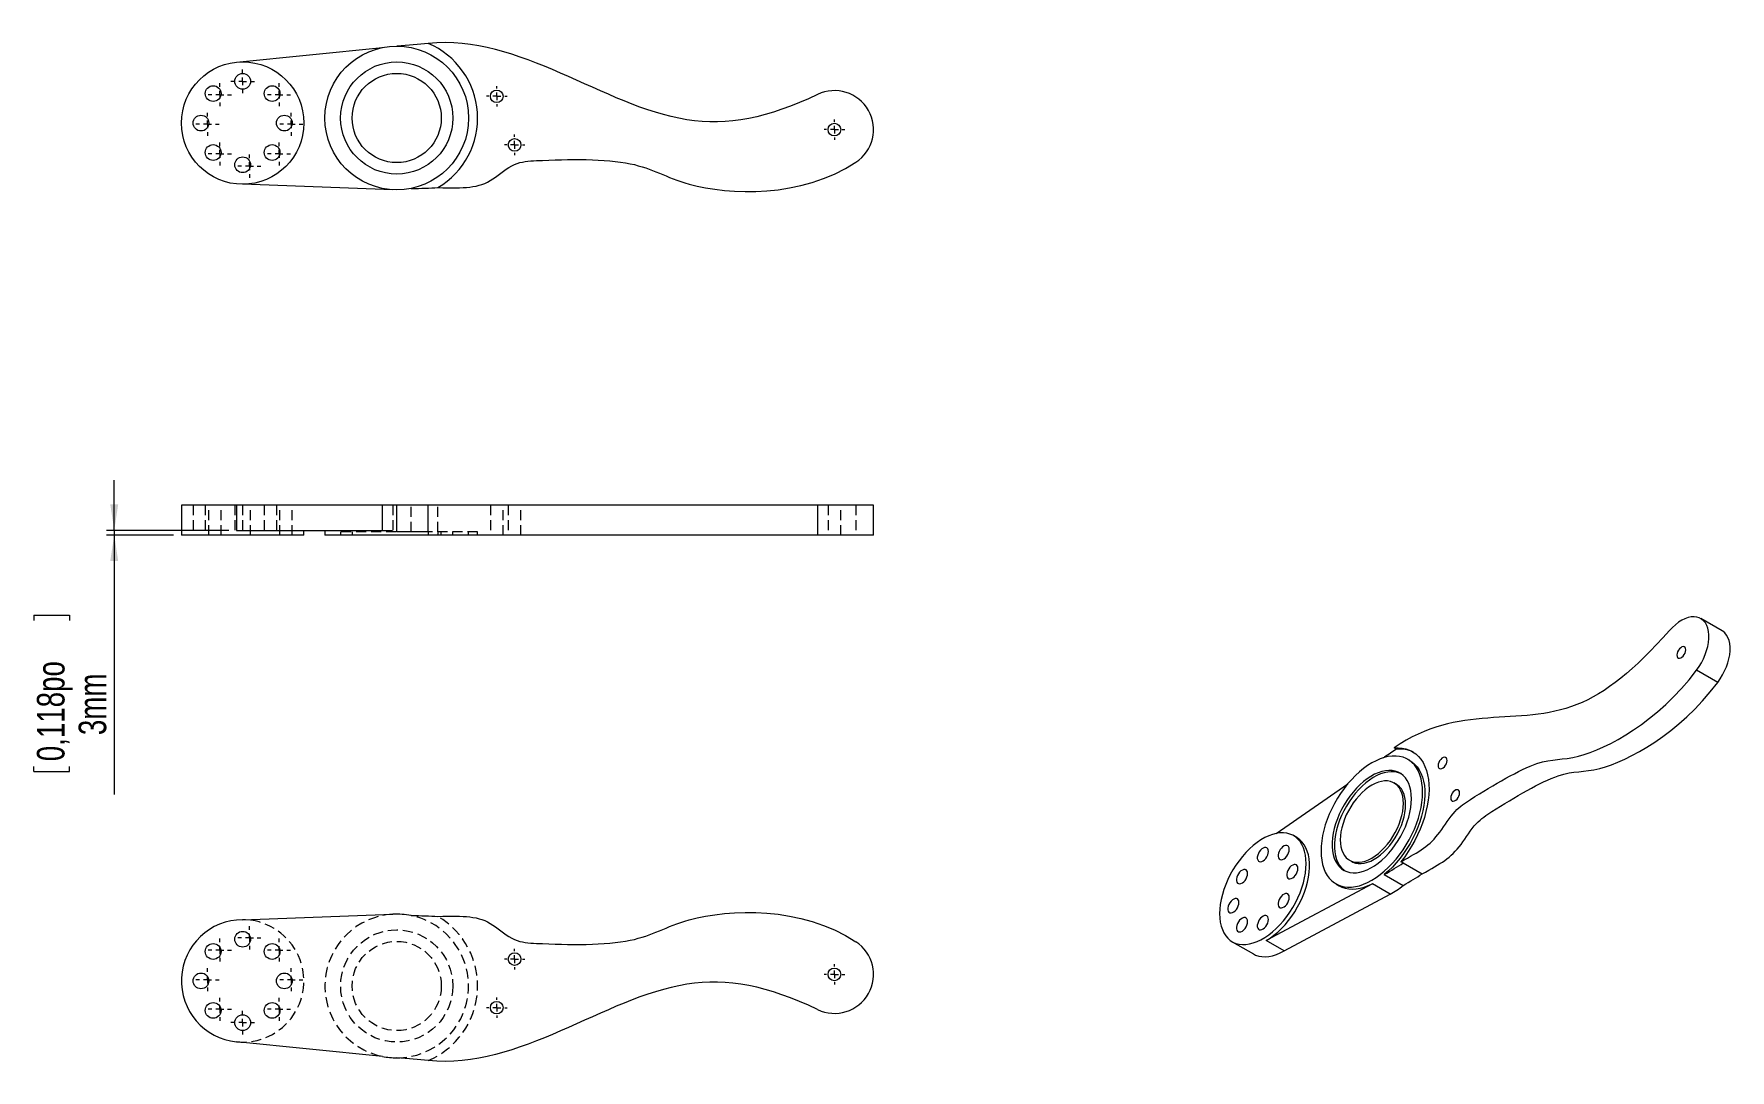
# Paper-space layout 'Feuille8' of a CAD drawing. Header units: millimetres. Extents: x 27 to 242, y 38 to 169.
import ezdxf

# ---------------------------------------------------------------- set-up
doc = ezdxf.new("R2010")
doc.units = ezdxf.units.MM
doc.linetypes.add('HIDDEN', pattern=[1.905, 1.27, -0.635])
doc.styles.add('SLDTEXTSTYLE0', font='TXT', dxfattribs={"width": 0.75})
doc.dimstyles.new('SLDDIMSTYLE3', dxfattribs={"dimtxt": 3.5, "dimasz": 3.302, "dimexe": 0, "dimexo": 0.0625, "dimgap": 0.875, "dimtad": 1, "dimtoh": 1, "dimlfac": 5, "dimrnd": 1e-09, "dimzin": 12, "dimdsep": 46, "dimtxsty": 'SLDTEXTSTYLE0', "dimsah": 1, "dimcen": 0.09, "dimadec": 0, "dimazin": 0, "dimtfac": 1, "dimtofl": 0, "dimtmove": 0, "dimatfit": 3, "dimfxl": 1, "dimfrac": 2, "dimtolj": 1, "dimtzin": 12, "dimarcsym": 0})

# ---------------------------------------------------------------- blocks, each defined once
blk = doc.blocks.new('SW_CENTERMARKSYMBOL_5')
at = {"color": 0, "linetype": 'Continuous', "lineweight": 0}
for p, q in [((-1, 0), (-1.5, 0)), ((0, 0), (-0.5, 0)), ((0, 1), (0, 1.5)), ((0, 0), (0, 0.5)), ((0, 0), (0, -0.5)), ((0, 0), (0.5, 0)), ((1, 0), (1.5, 0)), ((0, -1), (0, -1.5))]:
    blk.add_line(p, q, dxfattribs=at)
blk = doc.blocks.new('SW_CENTERMARKSYMBOL_6')
at = {"color": 0, "linetype": 'Continuous', "lineweight": 0}
for p, q in [((-1, 0), (-1.47, 0)), ((0, 0), (-0.5, 0)), ((0, 1), (0, 1.47)), ((0, 0), (0, 0.5)), ((0, 0), (0, -0.5)), ((0, 0), (0.5, 0)), ((1, 0), (1.47, 0)), ((0, -1), (0, -1.47))]:
    blk.add_line(p, q, dxfattribs=at)
blk = doc.blocks.new('SW_CENTERMARKSYMBOL_7')
at = {"color": 0, "linetype": 'Continuous', "lineweight": 0}
for p, q in [((-1, 0), (-1.47, 0)), ((0, 0), (-0.5, 0)), ((0, 1), (0, 1.47)), ((0, 0), (0, 0.5)), ((0, 0), (0, -0.5)), ((0, 0), (0.5, 0)), ((1, 0), (1.47, 0)), ((0, -1), (0, -1.47))]:
    blk.add_line(p, q, dxfattribs=at)
blk = doc.blocks.new('SW_CENTERMARKSYMBOL_8')
at = {"color": 0, "linetype": 'Continuous', "lineweight": 0}
for p, q in [((-1, 0), (-1.47, 0)), ((0, 0), (-0.5, 0)), ((0, 1), (0, 1.47)), ((0, 0), (0, 0.5)), ((0, 0), (0, -0.5)), ((0, 0), (0.5, 0)), ((1, 0), (1.47, 0)), ((0, -1), (0, -1.47))]:
    blk.add_line(p, q, dxfattribs=at)
blk = doc.blocks.new('SW_CENTERMARKSYMBOL_9')
at = {"color": 0, "linetype": 'Continuous', "lineweight": 0}
for p, q in [((-1, 0), (-1.47, 0)), ((0, 0), (-0.5, 0)), ((0, 1), (0, 1.47)), ((0, 0), (0, 0.5)), ((0, 0), (0, -0.5)), ((0, 0), (0.5, 0)), ((1, 0), (1.47, 0)), ((0, -1), (0, -1.47))]:
    blk.add_line(p, q, dxfattribs=at)
blk = doc.blocks.new('SW_CENTERMARKSYMBOL_10')
at = {"color": 0, "linetype": 'Continuous', "lineweight": 0}
for p, q in [((-1, 0), (-1.47, 0)), ((0, 0), (-0.5, 0)), ((0, 1), (0, 1.47)), ((0, 0), (0, 0.5)), ((0, 0), (0, -0.5)), ((0, 0), (0.5, 0)), ((1, 0), (1.47, 0)), ((0, -1), (0, -1.47))]:
    blk.add_line(p, q, dxfattribs=at)
blk = doc.blocks.new('SW_CENTERMARKSYMBOL_11')
at = {"color": 0, "linetype": 'Continuous', "lineweight": 0}
for p, q in [((-1, 0), (-1.47, 0)), ((0, 0), (-0.5, 0)), ((0, 1), (0, 1.47)), ((0, 0), (0, 0.5)), ((0, 0), (0, -0.5)), ((0, 0), (0.5, 0)), ((1, 0), (1.47, 0)), ((0, -1), (0, -1.47))]:
    blk.add_line(p, q, dxfattribs=at)
blk = doc.blocks.new('SW_CENTERMARKSYMBOL_12')
at = {"color": 0, "linetype": 'Continuous', "lineweight": 0}
for p, q in [((-1, 0), (-1.47, 0)), ((0, 0), (-0.5, 0)), ((0, 1), (0, 1.47)), ((0, 0), (0, 0.5)), ((0, 0), (0, -0.5)), ((0, 0), (0.5, 0)), ((1, 0), (1.47, 0)), ((0, -1), (0, -1.47))]:
    blk.add_line(p, q, dxfattribs=at)
blk = doc.blocks.new('SW_CENTERMARKSYMBOL_13')
at = {"color": 0, "linetype": 'Continuous', "lineweight": 0}
for p, q in [((-1, 0), (-1.3, 0)), ((0, 0), (-0.5, 0)), ((0, 1), (0, 1.3)), ((0, 0), (0, 0.5)), ((0, 0), (0, -0.5)), ((0, 0), (0.5, 0)), ((1, 0), (1.3, 0)), ((0, -1), (0, -1.3))]:
    blk.add_line(p, q, dxfattribs=at)
blk = doc.blocks.new('SW_CENTERMARKSYMBOL_14')
at = {"color": 0, "linetype": 'Continuous', "lineweight": 0}
for p, q in [((-1, 0), (-1.3, 0)), ((0, 0), (-0.5, 0)), ((0, 1), (0, 1.3)), ((0, 0), (0, 0.5)), ((0, 0), (0, -0.5)), ((0, 0), (0.5, 0)), ((1, 0), (1.3, 0)), ((0, -1), (0, -1.3))]:
    blk.add_line(p, q, dxfattribs=at)
blk = doc.blocks.new('SW_CENTERMARKSYMBOL_15')
at = {"color": 0, "linetype": 'Continuous', "lineweight": 0}
for p, q in [((-1, 0), (-1.3, 0)), ((0, 0), (-0.5, 0)), ((0, 1), (0, 1.3)), ((0, 0), (0, 0.5)), ((0, 0), (0, -0.5)), ((0, 0), (0.5, 0)), ((1, 0), (1.3, 0)), ((0, -1), (0, -1.3))]:
    blk.add_line(p, q, dxfattribs=at)
blk = doc.blocks.new('*D157')
at = {"color": 7, "linetype": 'Continuous', "lineweight": 0}
for p, q in [((37.47, 106.38), (37.47, 112.73)), ((51.98, 106.38), (36.47, 106.38)), ((44.99, 105.78), (36.47, 105.78)), ((37.47, 106.38), (37.47, 105.78)), ((37.47, 105.78), (37.47, 72.88)), ((27.28, 95.63), (31.78, 95.63)), ((27.28, 95.63), (27.28, 94.96)), ((31.78, 95.63), (31.78, 94.96)), ((27.28, 75.79), (27.28, 76.45)), ((27.28, 75.79), (31.78, 75.79)), ((31.78, 75.79), (31.78, 76.45))]:
    blk.add_line(p, q, dxfattribs=at)
for points in [[(37.47, 106.38), (37.97, 109.68), (36.96, 109.68)], [(37.47, 105.78), (36.96, 102.48), (37.97, 102.48)]]:
    blk.add_solid(points, dxfattribs=at)
at = {"color": 7, "linetype": 'Continuous', "lineweight": 0, "char_height": 3.5, "attachment_point": 1, "rotation": 90, "style": 'SLDTEXTSTYLE0'}
for s, insert in [('0,118po', (27.66, 77.11)), ('3mm', (32.95, 80.42))]:
    blk.add_mtext(s, dxfattribs=dict(at, insert=insert))
blk = doc.blocks.new('SW_CENTERMARKSYMBOL_16')
at = {"color": 0, "linetype": 'Continuous', "lineweight": 0}
for p, q in [((-1, 0), (-1.5, 0)), ((0, 0), (-0.5, 0)), ((0, 1), (0, 1.5)), ((0, 0), (0, 0.5)), ((0, 0), (0, -0.5)), ((0, 0), (0.5, 0)), ((1, 0), (1.5, 0)), ((0, -1), (0, -1.5))]:
    blk.add_line(p, q, dxfattribs=at)
blk = doc.blocks.new('SW_CENTERMARKSYMBOL_17')
at = {"color": 0, "linetype": 'Continuous', "lineweight": 0}
for p, q in [((-1, 0), (-1.47, 0)), ((0, 0), (-0.5, 0)), ((0, 1), (0, 1.47)), ((0, 0), (0, 0.5)), ((0, 0), (0, -0.5)), ((0, 0), (0.5, 0)), ((1, 0), (1.47, 0)), ((0, -1), (0, -1.47))]:
    blk.add_line(p, q, dxfattribs=at)
blk = doc.blocks.new('SW_CENTERMARKSYMBOL_18')
at = {"color": 0, "linetype": 'Continuous', "lineweight": 0}
for p, q in [((-1, 0), (-1.47, 0)), ((0, 0), (-0.5, 0)), ((0, 1), (0, 1.47)), ((0, 0), (0, 0.5)), ((0, 0), (0, -0.5)), ((0, 0), (0.5, 0)), ((1, 0), (1.47, 0)), ((0, -1), (0, -1.47))]:
    blk.add_line(p, q, dxfattribs=at)
blk = doc.blocks.new('SW_CENTERMARKSYMBOL_19')
at = {"color": 0, "linetype": 'Continuous', "lineweight": 0}
for p, q in [((-1, 0), (-1.47, 0)), ((0, 0), (-0.5, 0)), ((0, 1), (0, 1.47)), ((0, 0), (0, 0.5)), ((0, 0), (0, -0.5)), ((0, 0), (0.5, 0)), ((1, 0), (1.47, 0)), ((0, -1), (0, -1.47))]:
    blk.add_line(p, q, dxfattribs=at)
blk = doc.blocks.new('SW_CENTERMARKSYMBOL_20')
at = {"color": 0, "linetype": 'Continuous', "lineweight": 0}
for p, q in [((-1, 0), (-1.47, 0)), ((0, 0), (-0.5, 0)), ((0, 1), (0, 1.47)), ((0, 0), (0, 0.5)), ((0, 0), (0, -0.5)), ((0, 0), (0.5, 0)), ((1, 0), (1.47, 0)), ((0, -1), (0, -1.47))]:
    blk.add_line(p, q, dxfattribs=at)
blk = doc.blocks.new('SW_CENTERMARKSYMBOL_21')
at = {"color": 0, "linetype": 'Continuous', "lineweight": 0}
for p, q in [((-1, 0), (-1.47, 0)), ((0, 0), (-0.5, 0)), ((0, 1), (0, 1.47)), ((0, 0), (0, 0.5)), ((0, 0), (0, -0.5)), ((0, 0), (0.5, 0)), ((1, 0), (1.47, 0)), ((0, -1), (0, -1.47))]:
    blk.add_line(p, q, dxfattribs=at)
blk = doc.blocks.new('SW_CENTERMARKSYMBOL_22')
at = {"color": 0, "linetype": 'Continuous', "lineweight": 0}
for p, q in [((-1, 0), (-1.47, 0)), ((0, 0), (-0.5, 0)), ((0, 1), (0, 1.47)), ((0, 0), (0, 0.5)), ((0, 0), (0, -0.5)), ((0, 0), (0.5, 0)), ((1, 0), (1.47, 0)), ((0, -1), (0, -1.47))]:
    blk.add_line(p, q, dxfattribs=at)
blk = doc.blocks.new('SW_CENTERMARKSYMBOL_23')
at = {"color": 0, "linetype": 'Continuous', "lineweight": 0}
for p, q in [((-1, 0), (-1.47, 0)), ((0, 0), (-0.5, 0)), ((0, 1), (0, 1.47)), ((0, 0), (0, 0.5)), ((0, 0), (0, -0.5)), ((0, 0), (0.5, 0)), ((1, 0), (1.47, 0)), ((0, -1), (0, -1.47))]:
    blk.add_line(p, q, dxfattribs=at)
blk = doc.blocks.new('SW_CENTERMARKSYMBOL_24')
at = {"color": 0, "linetype": 'Continuous', "lineweight": 0}
for p, q in [((-1, 0), (-1.3, 0)), ((0, 0), (-0.5, 0)), ((0, 1), (0, 1.3)), ((0, 0), (0, 0.5)), ((0, 0), (0, -0.5)), ((0, 0), (0.5, 0)), ((1, 0), (1.3, 0)), ((0, -1), (0, -1.3))]:
    blk.add_line(p, q, dxfattribs=at)
blk = doc.blocks.new('SW_CENTERMARKSYMBOL_25')
at = {"color": 0, "linetype": 'Continuous', "lineweight": 0}
for p, q in [((-1, 0), (-1.3, 0)), ((0, 0), (-0.5, 0)), ((0, 1), (0, 1.3)), ((0, 0), (0, 0.5)), ((0, 0), (0, -0.5)), ((0, 0), (0.5, 0)), ((1, 0), (1.3, 0)), ((0, -1), (0, -1.3))]:
    blk.add_line(p, q, dxfattribs=at)
blk = doc.blocks.new('SW_CENTERMARKSYMBOL_26')
at = {"color": 0, "linetype": 'Continuous', "lineweight": 0}
for p, q in [((-1, 0), (-1.3, 0)), ((0, 0), (-0.5, 0)), ((0, 1), (0, 1.3)), ((0, 0), (0, 0.5)), ((0, 0), (0, -0.5)), ((0, 0), (0.5, 0)), ((1, 0), (1.3, 0)), ((0, -1), (0, -1.3))]:
    blk.add_line(p, q, dxfattribs=at)

psp = doc.layouts.new('Feuille8')

# ---------------------------------------------------------------- linework, layer by layer
at = {"color": 7, "linetype": 'Continuous', "lineweight": 15}
for p, q in [((52.9762, 165.7372), (71.4885, 167.5863)), ((72.7987, 149.5613), (53.7475, 150.2541)), ((45.9867, 109.5805), (45.9867, 105.7805)), ((52.9762, 109.5805), (45.9867, 109.5805)), ((52.9762, 109.5805), (52.9762, 106.3805)), ((71.4885, 109.5805), (52.9762, 109.5805)), ((71.4885, 106.3805), (71.4885, 109.5805)), ((73.2902, 109.5805), (71.4885, 109.5805)), ((73.2902, 106.1805), (73.2902, 109.5805)), ((77.2843, 106.1805), (77.2843, 109.5805)), ((126.6495, 109.5805), (126.6495, 105.7805)), ((133.7399, 109.5805), (126.6495, 109.5805)), ((133.7399, 105.7805), (133.7399, 109.5805)), ((61.5083, 105.7805), (45.9867, 105.7805)), ((52.9762, 106.3805), (71.4885, 106.3805)), ((61.5083, 105.7805), (61.5083, 106.3805)), ((64.1811, 106.3805), (64.1811, 105.7805)), ((77.2308, 105.7805), (64.1811, 105.7805)), ((77.2843, 106.1805), (77.2843, 105.7805)), ((133.7399, 105.7805), (126.6495, 105.7805)), ((241.3446, 93.6393), (238.6576, 95.1905)), ((240.7931, 87.0855), (238.1061, 88.6367)), ((200.0457, 78.634), (199.7628, 78.7973)), ((201.7757, 77.1787), (201.4928, 77.3419)), ((184.8187, 67.9575), (193.881, 74.2344)), ((200.0485, 74.1868), (199.7656, 74.3501)), ((187.4242, 67.4274), (186.9999, 67.6723)), ((194.1116, 64.556), (194.3945, 64.3927)), ((198.5051, 62.742), (200.9092, 61.3541)), ((200.9111, 64.2096), (200.6283, 64.3729)), ((200.9111, 64.2096), (203.3153, 62.8217)), ((197.0153, 61.5803), (183.5441, 54.3692)), ((185.8068, 53.063), (199.2781, 60.2741)), ((192.3845, 61.5641), (192.8087, 61.3192)), ((199.2781, 60.2741), (197.0153, 61.5803)), ((53.7475, 57.0161), (72.7987, 57.7089)), ((179.2398, 54.2299), (181.9268, 52.6788)), ((185.8068, 53.063), (183.5441, 54.3692)), ((71.4885, 39.6839), (52.9762, 41.533))]:
    psp.add_line(p, q, dxfattribs=at)
at = {"color": 7, "linetype": 'HIDDEN', "lineweight": 0}
for p, q in [((47.4613, 109.5805), (47.4613, 105.7805)), ((49.0096, 109.5805), (49.0096, 105.7805)), ((49.4613, 105.7805), (49.4613, 109.5805)), ((51.0096, 105.7805), (51.0096, 109.5805)), ((52.7475, 109.5805), (52.7475, 105.7805)), ((53.7475, 109.5805), (53.7475, 106.3805)), ((54.7475, 105.7805), (54.7475, 109.5805)), ((56.4854, 109.5805), (56.4854, 105.7805)), ((58.0337, 109.5805), (58.0337, 105.7805)), ((58.4854, 105.7805), (58.4854, 109.5805)), ((60.0337, 105.7805), (60.0337, 109.5805)), ((72.7987, 109.5805), (72.7987, 106.3805)), ((75.1055, 106.1805), (75.1055, 109.5805)), ((78.5082, 106.1805), (78.5082, 109.5805)), ((85.1766, 109.5805), (85.1766, 105.7805)), ((86.7766, 105.7805), (86.7766, 109.5805)), ((87.4357, 109.5805), (87.4357, 105.7805)), ((89.0357, 105.7805), (89.0357, 109.5805)), ((127.9899, 109.5805), (127.9899, 105.7805)), ((129.5899, 105.7805), (129.5899, 109.5805)), ((131.5098, 109.5805), (131.5098, 105.7805)), ((73.2283, 106.1805), (66.1793, 106.1805)), ((66.1793, 106.1805), (66.1793, 105.7805)), ((67.6358, 106.1805), (67.6358, 105.7805)), ((71.4885, 106.3805), (72.7987, 106.3805)), ((83.5469, 106.1805), (77.2843, 106.1805)), ((78.5082, 106.1805), (78.5082, 105.7805)), ((78.9447, 105.7805), (78.9447, 106.1805)), ((80.4012, 105.7805), (80.4012, 106.1805)), ((82.3993, 105.7805), (82.3993, 106.1805)), ((83.5469, 105.7805), (83.5469, 106.1805))]:
    psp.add_line(p, q, dxfattribs=at)
at = {"color": 7, "linetype": 'Continuous', "lineweight": 15, "flags": 128}
for points in [[(238.1061, 88.6367), (238.4307, 89.1029), (238.7253, 89.5933), (238.9859, 90.1011), (239.2091, 90.6196), (239.3918, 91.1419), (239.5317, 91.6611), (239.6268, 92.1701), (239.6759, 92.6622), (239.6783, 93.1308), (239.634, 93.5696), (239.5437, 93.9729), (239.4084, 94.3351), (239.23, 94.6514), (239.0109, 94.9177), (238.754, 95.1304), (238.4627, 95.2865), (238.141, 95.3841), (237.7932, 95.4219), (237.4238, 95.3993), (237.0378, 95.3166), (236.6404, 95.1749), (236.2369, 94.9762), (235.8327, 94.723), (235.4332, 94.4189), (235.0436, 94.0677), (234.6693, 93.6743)], [(240.7931, 87.0855), (241.1177, 87.5518), (241.4123, 88.0421), (241.6729, 88.5499), (241.8961, 89.0684), (242.0788, 89.5908), (242.2187, 90.1099), (242.3138, 90.6189), (242.3629, 91.111), (242.3653, 91.5796), (242.3211, 92.0185), (242.2307, 92.4217), (242.0954, 92.7839), (241.917, 93.1002), (241.6979, 93.3665), (241.441, 93.5792), (241.3446, 93.6393)], [(236.7485, 91.2301), (236.7256, 91.4009), (236.6587, 91.5314), (236.5533, 91.611), (236.4178, 91.6334), (236.2633, 91.5966), (236.1023, 91.5036), (235.9478, 91.3621), (235.8124, 91.1833), (235.7069, 90.982), (235.64, 90.7742), (235.6171, 90.577), (235.64, 90.4061), (235.7069, 90.2756), (235.8124, 90.196), (235.9478, 90.1737), (236.1023, 90.2105), (236.2633, 90.3034), (236.4178, 90.445), (236.5533, 90.6237), (236.6587, 90.8251), (236.7256, 91.0328), (236.7485, 91.2301)], [(203.3797, 73.1714), (203.3577, 73.7729), (203.2919, 74.3449), (203.1826, 74.8835), (203.0307, 75.385), (202.8372, 75.846), (202.6034, 76.2633), (202.3309, 76.6341), (202.0216, 76.9558), (201.6775, 77.2263), (201.3011, 77.4437), (200.8948, 77.6065), (200.4616, 77.7136), (200.0043, 77.7643), (199.526, 77.7582), (199.0301, 77.6953), (198.5198, 77.5762), (197.9988, 77.4016), (197.4705, 77.1726), (196.9386, 76.891), (196.4067, 76.5585), (195.8785, 76.1775), (195.3574, 75.7506), (194.8472, 75.2806), (194.3513, 74.7708), (193.873, 74.2248), (193.4157, 73.6461), (192.9824, 73.0387), (192.5762, 72.4069), (192.1998, 71.7549), (191.8557, 71.0872), (191.5464, 70.4083), (191.2738, 69.7229), (191.04, 69.0356), (190.8465, 68.3512), (190.6946, 67.6743), (190.5854, 67.0096), (190.5195, 66.3616), (190.4975, 65.7347), (190.5195, 65.1331), (190.5854, 64.5611), (190.6946, 64.0225), (190.8465, 63.521), (191.04, 63.0601), (191.2738, 62.6427), (191.5464, 62.272), (191.8557, 61.9502), (192.1998, 61.6797), (192.5762, 61.4624), (192.9824, 61.2996), (193.4157, 61.1925), (193.873, 61.1418), (194.3513, 61.1479), (194.8472, 61.2107), (195.3574, 61.3299), (195.8785, 61.5045), (196.4067, 61.7334), (196.9386, 62.0151), (197.4705, 62.3475), (197.9988, 62.7285), (198.5198, 63.1555), (199.0301, 63.6254), (199.526, 64.1352), (200.0043, 64.6813), (200.4616, 65.26), (200.8948, 65.8673), (201.3011, 66.4991), (201.6775, 67.1511), (202.0216, 67.8189), (202.3309, 68.4977), (202.6034, 69.1832), (202.8372, 69.8704), (203.0307, 70.5548), (203.1826, 71.2317), (203.2919, 71.8964), (203.3577, 72.5445), (203.3797, 73.1714)], [(199.7628, 78.7973), (200.2803, 78.8151), (200.7769, 78.7748), (201.2497, 78.6765), (201.6957, 78.5209), (202.1122, 78.3089), (202.4965, 78.042), (202.8462, 77.7216), (203.1593, 77.3499), (203.4336, 76.929), (203.6677, 76.4618), (203.8599, 75.9509), (204.009, 75.3997), (204.1143, 74.8115), (204.175, 74.1901), (204.1906, 73.5391), (204.1613, 72.8628), (204.087, 72.1653), (203.9683, 71.451), (203.8059, 70.7242), (203.6009, 69.9895), (203.3544, 69.2515), (203.0681, 68.5148), (202.7437, 67.7839), (202.3832, 67.0633), (201.9888, 66.3576), (201.5631, 65.6712), (201.1087, 65.0082), (200.6283, 64.3729)], [(206.4749, 77.203), (206.452, 77.3738), (206.3851, 77.5043), (206.2797, 77.5839), (206.1442, 77.6063), (205.9897, 77.5695), (205.8287, 77.4765), (205.6742, 77.335), (205.5388, 77.1562), (205.4333, 76.9549), (205.3664, 76.7471), (205.3435, 76.5498), (205.3664, 76.379), (205.4333, 76.2485), (205.5388, 76.1689), (205.6742, 76.1465), (205.8287, 76.1834), (205.9897, 76.2763), (206.1442, 76.4179), (206.2797, 76.5966), (206.3851, 76.798), (206.452, 77.0057), (206.4749, 77.203)], [(201.9668, 72.3557), (201.9447, 72.8867), (201.8786, 73.3875), (201.7691, 73.8537), (201.6172, 74.2812), (201.4241, 74.6663), (201.1916, 75.0056), (200.9218, 75.2961), (200.6169, 75.5353), (200.2797, 75.721), (199.9132, 75.8516), (199.5205, 75.926), (199.1051, 75.9435), (198.6707, 75.9039), (198.221, 75.8077), (197.7601, 75.6556), (197.292, 75.449), (196.8208, 75.1897), (196.3506, 74.8801), (195.8855, 74.5227), (195.4297, 74.1207), (194.9872, 73.6778), (194.5619, 73.1977), (194.1574, 72.6847), (193.7773, 72.1433), (193.4251, 71.5783), (193.1037, 70.9946), (192.816, 70.3973), (192.5646, 69.7917), (192.3516, 69.1832), (192.1789, 68.577), (192.048, 67.9786), (191.9601, 67.3931), (191.916, 66.8257), (191.916, 66.2813), (191.9601, 65.7649), (192.048, 65.2809), (192.1789, 64.8335), (192.3516, 64.4267), (192.5646, 64.0641), (192.816, 63.7489), (193.1037, 63.4838), (193.4251, 63.2711), (193.7773, 63.1128), (194.1574, 63.0102), (194.5619, 62.9642), (194.9872, 62.9752), (195.4297, 63.0432), (195.8855, 63.1675), (196.3506, 63.347), (196.8208, 63.5802), (197.292, 63.865), (197.7601, 64.1989), (198.221, 64.579), (198.6707, 65.0019), (199.1051, 65.4639), (199.5205, 65.961), (199.9132, 66.4888), (200.2797, 67.0426), (200.6169, 67.6176), (200.9218, 68.2088), (201.1916, 68.8108), (201.4241, 69.4185), (201.6172, 70.0266), (201.7691, 70.6295), (201.8786, 71.2222), (201.9447, 71.7993), (201.9668, 72.3557)], [(200.6324, 75.5249), (200.5626, 75.5577), (200.196, 75.6883), (199.8033, 75.7627), (199.3879, 75.7802), (198.9535, 75.7406), (198.5039, 75.6444), (198.043, 75.4923), (197.5748, 75.2857), (197.1036, 75.0265), (196.6334, 74.7168), (196.1684, 74.3594), (195.7126, 73.9574), (195.2701, 73.5145), (194.8447, 73.0344), (194.4402, 72.5214), (194.0602, 71.98), (193.7079, 71.415), (193.3865, 70.8313), (193.0989, 70.234), (192.8474, 69.6285), (192.6344, 69.0199), (192.4617, 68.4138), (192.3308, 67.8153), (192.243, 67.2298), (192.1988, 66.6624), (192.1988, 66.1181), (192.243, 65.6016), (192.3308, 65.1176), (192.4617, 64.6702), (192.6344, 64.2635), (192.8474, 63.9009), (193.0989, 63.5856), (193.3865, 63.3205), (193.5277, 63.2178)], [(201.7757, 77.1787), (202.019, 77.0223), (202.3628, 76.7383), (202.6703, 76.4017), (202.9393, 76.015), (203.1681, 75.5808), (203.3548, 75.1022), (203.4983, 74.5825), (203.5974, 74.0256), (203.6516, 73.4352), (203.6604, 72.8155), (203.6238, 72.171), (203.542, 71.5062), (203.4156, 70.8257), (203.2455, 70.1343), (203.0329, 69.437), (202.7792, 68.7387), (202.4864, 68.0443), (202.1564, 67.3586), (201.7916, 66.6866), (201.3945, 66.0329), (200.968, 65.4023), (200.515, 64.799), (200.0388, 64.2275), (199.5427, 63.6916), (199.0303, 63.1953), (198.5051, 62.742)], [(200.9369, 71.7612), (200.915, 72.2312), (200.8496, 72.6707), (200.7412, 73.075), (200.5913, 73.4396), (200.4013, 73.7605), (200.1733, 74.0342), (199.9099, 74.2578), (199.614, 74.4287), (199.2888, 74.545), (198.9378, 74.6056), (198.5649, 74.6098), (198.1742, 74.5574), (197.7699, 74.4491), (197.3566, 74.2861), (196.9386, 74.0701), (196.5207, 73.8035), (196.1073, 73.4893), (195.7031, 73.1309), (195.3124, 72.7321), (194.9395, 72.2975), (194.5885, 71.8316), (194.2632, 71.3397), (193.9673, 70.8272), (193.7039, 70.2995), (193.476, 69.7626), (193.286, 69.2223), (193.136, 68.6846), (193.0277, 68.1552), (192.9622, 67.6401), (192.9403, 67.1449), (192.9622, 66.6749), (193.0277, 66.2353), (193.136, 65.8311), (193.286, 65.4665), (193.476, 65.1455), (193.7039, 64.8718), (193.9673, 64.6483), (194.2632, 64.4774), (194.5885, 64.361), (194.9395, 64.3004), (195.3124, 64.2963), (195.7031, 64.3487), (196.1073, 64.4569), (196.5207, 64.62), (196.9386, 64.8359), (197.3566, 65.1025), (197.7699, 65.4167), (198.1742, 65.7752), (198.5649, 66.1739), (198.9378, 66.6086), (199.2888, 67.0744), (199.614, 67.5663), (199.9099, 68.0789), (200.1733, 68.6065), (200.4013, 69.1434), (200.5913, 69.6837), (200.7412, 70.2215), (200.8496, 70.7508), (200.915, 71.2659), (200.9369, 71.7612)], [(201.2198, 71.5979), (201.1979, 72.0679), (201.1324, 72.5074), (201.0241, 72.9117), (200.8741, 73.2763), (200.6841, 73.5972), (200.4562, 73.8709), (200.1928, 74.0945), (200.0485, 74.1868)], [(208.0723, 73.0989), (208.0494, 73.2698), (207.9825, 73.4003), (207.8771, 73.4799), (207.7416, 73.5022), (207.5871, 73.4654), (207.4261, 73.3725), (207.2716, 73.2309), (207.1362, 73.0522), (207.0308, 72.8508), (206.9639, 72.6431), (206.941, 72.4458), (206.9639, 72.275), (207.0308, 72.1445), (207.1362, 72.0648), (207.2716, 72.0425), (207.4261, 72.0793), (207.5871, 72.1723), (207.7416, 72.3138), (207.8771, 72.4926), (207.9825, 72.6939), (208.0494, 72.9017), (208.0723, 73.0989)], [(194.3945, 64.3927), (194.5461, 64.3141), (194.8713, 64.1977), (195.2223, 64.1371), (195.5952, 64.133), (195.9859, 64.1854), (196.3902, 64.2937), (196.8035, 64.4567), (197.2215, 64.6727), (197.6394, 64.9392), (198.0528, 65.2534), (198.457, 65.6119), (198.8477, 66.0106), (199.2206, 66.4453), (199.5716, 66.9111), (199.8969, 67.403), (200.1928, 67.9156), (200.4562, 68.4432), (200.6841, 68.9801), (200.8741, 69.5204), (201.0241, 70.0582), (201.1324, 70.5875), (201.1979, 71.1027), (201.2198, 71.5979)], [(188.6075, 64.1191), (188.5854, 64.6744), (188.5193, 65.1997), (188.4098, 65.6908), (188.2576, 66.1438), (188.0641, 66.5549), (187.8307, 66.9209), (187.5595, 67.2389), (187.2525, 67.5062), (186.9122, 67.7207), (186.5413, 67.8808), (186.143, 67.985), (185.7203, 68.0327), (185.2766, 68.0233), (184.8156, 67.9569), (184.341, 67.8342), (183.8565, 67.656), (183.366, 67.4239), (182.8736, 67.1396), (182.3832, 66.8055), (181.8987, 66.4243), (181.424, 65.999), (180.963, 65.5331), (180.5194, 65.0302), (180.0967, 64.4946), (179.6983, 63.9304), (179.3275, 63.3422), (178.9872, 62.7348), (178.6802, 62.113), (178.4089, 61.4818), (178.1756, 60.8464), (177.9821, 60.2118), (177.8299, 59.5832), (177.7203, 58.9656), (177.6542, 58.364), (177.6321, 57.7832), (177.6542, 57.2279), (177.7203, 56.7026), (177.8299, 56.2115), (177.9821, 55.7585), (178.1756, 55.3474), (178.4089, 54.9814), (178.6802, 54.6634), (178.9872, 54.3961), (179.3275, 54.1815), (179.6983, 54.0215), (180.0967, 53.9172), (180.5194, 53.8696), (180.963, 53.879), (181.424, 53.9453), (181.8987, 54.0681), (182.3832, 54.2463), (182.8736, 54.4784), (183.366, 54.7627), (183.8565, 55.0968), (184.341, 55.478), (184.8156, 55.9033), (185.2766, 56.3692), (185.7203, 56.872), (186.143, 57.4077), (186.5413, 57.9719), (186.9122, 58.5601), (187.2525, 59.1675), (187.5595, 59.7893), (187.8307, 60.4204), (188.0641, 61.0559), (188.2576, 61.6904), (188.4098, 62.3191), (188.5193, 62.9367), (188.5854, 63.5383), (188.6075, 64.1191)], [(183.5441, 54.3692), (184.0375, 54.6797), (184.5269, 55.039), (185.0083, 55.4443), (185.4779, 55.8921), (185.9318, 56.3789), (186.3664, 56.9008), (186.7781, 57.4536), (187.1636, 58.0326), (187.5198, 58.6333), (187.8438, 59.2509), (188.133, 59.8802), (188.385, 60.5161), (188.5978, 61.1537), (188.7696, 61.7876), (188.8991, 62.4127), (188.9853, 63.024), (189.0273, 63.6166), (189.025, 64.1856), (188.9782, 64.7264), (188.8875, 65.2346), (188.7534, 65.7061), (188.5772, 66.1372), (188.3602, 66.5242), (188.1041, 66.8642), (187.8112, 67.1542), (187.4836, 67.392), (187.4242, 67.4274)], [(183.8269, 65.6757), (183.8047, 65.866), (183.7395, 66.0186), (183.6353, 66.1241), (183.4987, 66.1757), (183.3383, 66.1702), (183.1642, 66.1081), (182.9873, 65.9931), (182.8188, 65.8325), (182.6691, 65.6365), (182.5478, 65.4172), (182.4624, 65.1886), (182.4183, 64.9649), (182.4183, 64.7602), (182.4624, 64.5874), (182.5478, 64.4573), (182.6691, 64.3782), (182.8188, 64.3549), (182.9873, 64.389), (183.1642, 64.4782), (183.3383, 64.6171), (183.4987, 64.7968), (183.6353, 65.0061), (183.7395, 65.2319), (183.8047, 65.4598), (183.8269, 65.6757)], [(186.47, 65.9373), (186.4478, 66.1276), (186.3826, 66.2802), (186.2784, 66.3856), (186.1418, 66.4373), (185.9814, 66.4318), (185.8073, 66.3697), (185.6304, 66.2547), (185.4619, 66.0941), (185.3122, 65.8981), (185.1909, 65.6788), (185.1055, 65.4502), (185.0614, 65.2265), (185.0614, 65.0218), (185.1055, 64.849), (185.1909, 64.7189), (185.3122, 64.6398), (185.4619, 64.6165), (185.6304, 64.6505), (185.8073, 64.7398), (185.9814, 64.8787), (186.1418, 65.0584), (186.2784, 65.2677), (186.3826, 65.4934), (186.4478, 65.7214), (186.47, 65.9373)], [(181.1838, 62.8857), (181.1616, 63.0759), (181.0964, 63.2285), (180.9922, 63.334), (180.8556, 63.3856), (180.6952, 63.3802), (180.5211, 63.318), (180.3442, 63.203), (180.1757, 63.0425), (180.026, 62.8464), (179.9047, 62.6272), (179.8193, 62.3985), (179.7752, 62.1748), (179.7752, 61.9701), (179.8193, 61.7973), (179.9047, 61.6673), (180.026, 61.5881), (180.1757, 61.5648), (180.3442, 61.5989), (180.5211, 61.6882), (180.6952, 61.827), (180.8556, 62.0068), (180.9922, 62.2161), (181.0964, 62.4418), (181.1616, 62.6698), (181.1838, 62.8857)], [(187.5648, 63.5172), (187.5426, 63.7074), (187.4774, 63.8601), (187.3732, 63.9655), (187.2366, 64.0171), (187.0762, 64.0117), (186.9021, 63.9495), (186.7252, 63.8346), (186.5567, 63.674), (186.407, 63.4779), (186.2857, 63.2587), (186.2003, 63.03), (186.1562, 62.8063), (186.1562, 62.6017), (186.2003, 62.4289), (186.2857, 62.2988), (186.407, 62.2196), (186.5567, 62.1963), (186.7252, 62.2304), (186.9021, 62.3197), (187.0762, 62.4585), (187.2366, 62.6383), (187.3732, 62.8476), (187.4774, 63.0733), (187.5426, 63.3013), (187.5648, 63.5172)], [(186.47, 59.833), (186.4478, 60.0233), (186.3826, 60.1759), (186.2784, 60.2813), (186.1418, 60.333), (185.9814, 60.3275), (185.8073, 60.2654), (185.6304, 60.1504), (185.4619, 59.9898), (185.3122, 59.7938), (185.1909, 59.5745), (185.1055, 59.3459), (185.0614, 59.1222), (185.0614, 58.9175), (185.1055, 58.7447), (185.1909, 58.6146), (185.3122, 58.5355), (185.4619, 58.5122), (185.6304, 58.5462), (185.8073, 58.6355), (185.9814, 58.7744), (186.1418, 58.9541), (186.2784, 59.1634), (186.3826, 59.3892), (186.4478, 59.6171), (186.47, 59.833)], [(192.8087, 61.3192), (193.1438, 61.1523), (193.5594, 61.0097), (194.0008, 60.9229), (194.4652, 60.8925), (194.9492, 60.9187), (195.4497, 61.0014), (195.9632, 61.1399), (196.4863, 61.3333), (197.0153, 61.5803)], [(180.089, 59.2015), (180.0668, 59.3917), (180.0016, 59.5444), (179.8974, 59.6498), (179.7608, 59.7014), (179.6004, 59.696), (179.4263, 59.6339), (179.2494, 59.5189), (179.0809, 59.3583), (178.9312, 59.1622), (178.8099, 58.943), (178.7245, 58.7143), (178.6804, 58.4906), (178.6804, 58.286), (178.7245, 58.1132), (178.8099, 57.9831), (178.9312, 57.9039), (179.0809, 57.8807), (179.2494, 57.9147), (179.4263, 58.004), (179.6004, 58.1429), (179.7608, 58.3226), (179.8974, 58.5319), (180.0016, 58.7576), (180.0668, 58.9856), (180.089, 59.2015)], [(181.1838, 56.7814), (181.1616, 56.9716), (181.0964, 57.1242), (180.9922, 57.2297), (180.8556, 57.2813), (180.6952, 57.2759), (180.5211, 57.2137), (180.3442, 57.0987), (180.1757, 56.9382), (180.026, 56.7421), (179.9047, 56.5229), (179.8193, 56.2942), (179.7752, 56.0705), (179.7752, 55.8658), (179.8193, 55.693), (179.9047, 55.563), (180.026, 55.4838), (180.1757, 55.4605), (180.3442, 55.4946), (180.5211, 55.5839), (180.6952, 55.7227), (180.8556, 55.9025), (180.9922, 56.1118), (181.0964, 56.3375), (181.1616, 56.5655), (181.1838, 56.7814)], [(183.8269, 57.0429), (183.8047, 57.2332), (183.7395, 57.3858), (183.6353, 57.4913), (183.4987, 57.5429), (183.3383, 57.5375), (183.1642, 57.4753), (182.9873, 57.3603), (182.8188, 57.1998), (182.6691, 57.0037), (182.5478, 56.7845), (182.4624, 56.5558), (182.4183, 56.3321), (182.4183, 56.1274), (182.4624, 55.9546), (182.5478, 55.8245), (182.6691, 55.7454), (182.8188, 55.7221), (182.9873, 55.7562), (183.1642, 55.8454), (183.3383, 55.9843), (183.4987, 56.164), (183.6353, 56.3734), (183.7395, 56.5991), (183.8047, 56.8271), (183.8269, 57.0429)], [(181.9268, 52.6788), (182.2058, 52.5393), (182.5902, 52.4088), (183.0003, 52.3342), (183.4329, 52.3162), (183.8845, 52.3548), (184.3515, 52.4497), (184.8301, 52.6003), (185.3165, 52.8053), (185.8068, 53.063)]]:
    psp.add_lwpolyline(points, dxfattribs=at)
at = {"color": 7, "linetype": 'Continuous', "lineweight": 15}
for centre, radius in [((73.2902, 158.6571), 9.1091), ((53.7475, 158.0148), 7.7608), ((73.2902, 158.6571), 7.1109), ((53.7475, 163.301), 1), ((73.2902, 158.6571), 5.6544), ((50.0096, 161.7527), 1), ((57.4854, 161.7527), 1), ((85.9766, 161.4063), 0.8), ((48.4613, 158.0148), 1), ((59.0337, 158.0148), 1), ((128.7899, 157.1818), 0.8), ((50.0096, 154.2769), 1), ((57.4854, 154.2769), 1), ((88.2357, 155.2508), 0.8), ((53.7475, 152.7286), 1), ((50.0096, 52.9933), 1), ((53.7475, 54.5416), 1), ((57.4854, 52.9933), 1), ((88.2357, 52.0194), 0.8), ((48.4613, 49.2554), 1), ((59.0337, 49.2554), 1), ((128.7899, 50.0884), 0.8), ((50.0096, 45.5175), 1), ((57.4854, 45.5175), 1), ((85.9766, 45.8639), 0.8), ((53.7475, 43.9692), 1)]:
    psp.add_circle(centre, radius, dxfattribs=at)
at = {"color": 7, "linetype": 'HIDDEN', "lineweight": 0}
for radius in [7.1109, 5.6544]:
    psp.add_circle((73.2902, 48.6131), radius, dxfattribs=at)
at = {"color": 7, "linetype": 'Continuous', "lineweight": 15}
for centre, radius, start, end in [((73.2902, 158.6571), 10.2566, 300.580163, 67.082207), ((128.7899, 157.1818), 4.95, 303.330353, 115.620313), ((200.4701, 74.7459), 3.9112, 63.650885, 96.229355), ((194.8644, 68.7119), 9.5225, 297.612822, 309.404598), ((53.7475, 49.2554), 7.7608, 90, 264.295963), ((73.2902, 48.6131), 9.1091, 78.505035, 93.093386), ((128.7899, 50.0884), 4.95, 244.379687, 56.669647), ((73.2902, 48.6131), 9.1091, 258.591927, 270)]:
    psp.add_arc(centre, radius, start, end, dxfattribs=at)
at = {"color": 7, "linetype": 'HIDDEN', "lineweight": 0}
for centre, radius, start, end in [((53.7475, 49.2554), 7.7608, 264.295963, 90), ((73.2902, 48.6131), 9.1091, 93.093386, 258.591927), ((73.2902, 48.6131), 9.1091, 270, 78.505035), ((73.2902, 48.6131), 10.2566, 292.917793, 59.419837)]:
    psp.add_arc(centre, radius, start, end, dxfattribs=at)
at = {"color": 7, "linetype": 'Continuous', "lineweight": 15}
for points in [[(77.2843, 168.1041), (76.0583, 168.031), (74.8007, 167.8511), (73.2902, 167.7662)], [(75.1055, 149.7307), (76.3702, 149.7334), (77.4988, 149.7676), (78.5082, 149.827)], [(77.2843, 109.5805), (76.0583, 109.5805), (74.8007, 109.5805), (73.2902, 109.5805)], [(77.2843, 106.1805), (76.0583, 106.1805), (74.8007, 106.1805), (73.2902, 106.1805)], [(198.5051, 62.742), (199.3993, 63.2604), (200.1973, 63.7491), (200.9111, 64.2096)], [(200.9092, 61.3541), (201.8035, 61.8725), (202.6015, 62.3612), (203.3153, 62.8217)], [(75.1055, 57.5395), (76.3702, 57.5368), (77.4988, 57.5025), (78.5082, 57.4432)], [(77.2843, 39.166), (76.0583, 39.2392), (74.8007, 39.4191), (73.2902, 39.504)]]:
    psp.add_open_spline(points, degree=3, dxfattribs=at)
for points, knots in [([(126.6495, 161.6451), (120.3653, 158.6315), (104.7947, 155.5715), (88.8567, 169.316), (77.2843, 168.1041)], [0, 0, 0, 0, 0.32940519, 1, 1, 1, 1]), ([(78.5082, 149.827), (81.8441, 149.7623), (84.4808, 149.6894), (87.9755, 153.069), (94.0317, 153.457), (104.009, 153.5419), (110.1012, 149.1398), (124.5474, 148.4672), (131.5098, 153.0459)], [0, 0, 0, 0, 0.12985294, 0.1907123, 0.24234557, 0.46113311, 0.661065, 1, 1, 1, 1]), ([(126.6495, 109.5805), (120.3653, 109.5805), (104.7947, 109.5805), (88.8567, 109.5805), (77.2843, 109.5805)], [0, 0, 0, 0, 0.32940519, 1, 1, 1, 1]), ([(126.6495, 105.7805), (120.3653, 105.7805), (104.7947, 105.7805), (88.8567, 105.7805), (77.2843, 105.7805)], [0, 0, 0, 0, 0.32940519, 1, 1, 1, 1]), ([(234.6693, 93.6743), (230.2257, 88.6483), (219.2156, 79.7937), (207.9458, 84.5107), (199.7628, 78.7973)], [0, 0, 0, 0, 0.32940519, 1, 1, 1, 1]), ([(200.6283, 64.3729), (202.9871, 65.6818), (204.8516, 66.6986), (207.3227, 70.8847), (211.6051, 73.6737), (218.6601, 77.8158), (222.9679, 76.7081), (233.1829, 82.0559), (238.1061, 88.6367)], [0, 0, 0, 0, 0.12985294, 0.1907123, 0.24234557, 0.46113311, 0.661065, 1, 1, 1, 1]), ([(203.3153, 62.8217), (205.6741, 64.1306), (207.5386, 65.1474), (210.0097, 69.3335), (214.2921, 72.1225), (221.3471, 76.2646), (225.6549, 75.1569), (235.8699, 80.5047), (240.7931, 87.0855)], [0, 0, 0, 0, 0.12985294, 0.1907123, 0.24234557, 0.46113311, 0.661065, 1, 1, 1, 1]), ([(200.0457, 78.634), (199.7999, 78.4714), (199.2976, 78.1391), (198.7625, 77.7629), (198.4719, 77.5648), (198.4374, 77.5413)], [0, 0, 0, 0, 0.45780876, 0.93572856, 1, 1, 1, 1]), ([(78.5082, 57.4432), (81.8441, 57.5079), (84.4808, 57.5808), (87.9755, 54.2011), (94.0317, 53.8132), (104.009, 53.7283), (110.1012, 58.1304), (124.5474, 58.803), (131.5098, 54.2243)], [0, 0, 0, 0, 0.12985294, 0.1907123, 0.24234557, 0.46113311, 0.661065, 1, 1, 1, 1]), ([(126.6495, 45.6251), (120.3653, 48.6387), (104.7947, 51.6987), (88.8567, 37.9542), (77.2843, 39.166)], [0, 0, 0, 0, 0.32940519, 1, 1, 1, 1])]:
    psp.add_open_spline(points, degree=3, knots=knots, dxfattribs=at)

# ---------------------------------------------------------------- block references
at = {"color": 7, "linetype": 'Continuous', "lineweight": 0}
for name, p in [('SW_CENTERMARKSYMBOL_5', (53.7475, 163.301)), ('SW_CENTERMARKSYMBOL_8', (50.8505, 161.6136)), ('SW_CENTERMARKSYMBOL_6', (58.3619, 161.6136)), ('SW_CENTERMARKSYMBOL_14', (85.9766, 161.4063)), ('SW_CENTERMARKSYMBOL_9', (49.2948, 157.8578)), ('SW_CENTERMARKSYMBOL_7', (59.9176, 157.8578)), ('SW_CENTERMARKSYMBOL_13', (128.7899, 157.1818)), ('SW_CENTERMARKSYMBOL_10', (50.8505, 154.1021)), ('SW_CENTERMARKSYMBOL_12', (58.3619, 154.1021)), ('SW_CENTERMARKSYMBOL_15', (88.2357, 155.2508)), ('SW_CENTERMARKSYMBOL_11', (54.6062, 152.5465)), ('SW_CENTERMARKSYMBOL_22', (54.6062, 54.7237)), ('SW_CENTERMARKSYMBOL_21', (50.8505, 53.1681)), ('SW_CENTERMARKSYMBOL_23', (58.3619, 53.1681)), ('SW_CENTERMARKSYMBOL_26', (88.2357, 52.0194)), ('SW_CENTERMARKSYMBOL_20', (49.2948, 49.4123)), ('SW_CENTERMARKSYMBOL_18', (59.9176, 49.4123)), ('SW_CENTERMARKSYMBOL_24', (128.7899, 50.0884)), ('SW_CENTERMARKSYMBOL_19', (50.8505, 45.6566)), ('SW_CENTERMARKSYMBOL_16', (53.7475, 43.9692)), ('SW_CENTERMARKSYMBOL_17', (58.3619, 45.6566)), ('SW_CENTERMARKSYMBOL_25', (85.9766, 45.8639))]:
    psp.add_blockref(name, p, dxfattribs=at)

# ---------------------------------------------------------------- dimensions: what is measured, and where the dimension line sits
dim = psp.add_linear_dim(base=(37.4659, 105.7805), p1=(52.9762, 106.3805), p2=(45.9867, 105.7805), angle=90, dimstyle='SLDDIMSTYLE3', dxfattribs=at)
dim.commit()
dim.dimension.update_dxf_attribs({"geometry": '*D157', "text_midpoint": (37.4659, 85.7068), "dimtype": 160})

doc.saveas('drawing.dxf')
